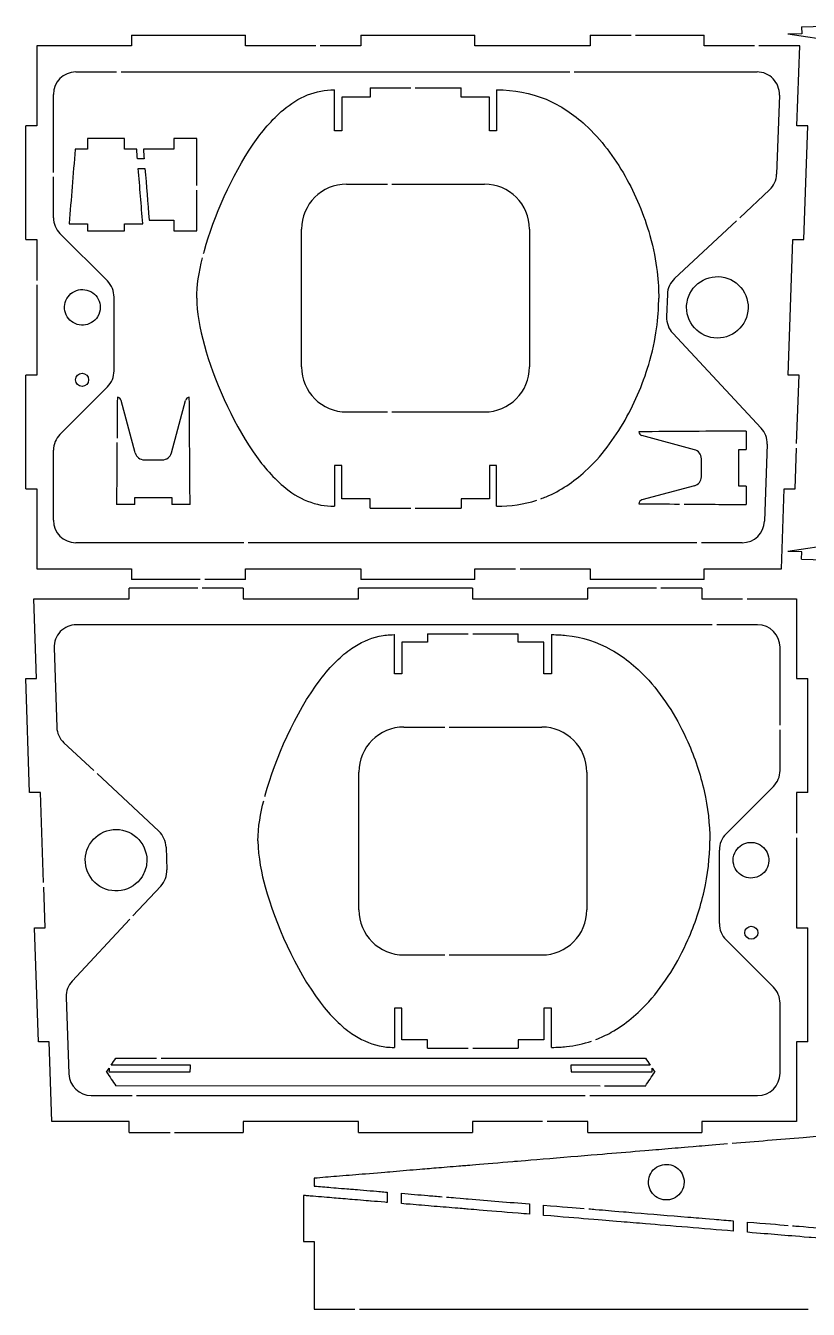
# Model space of a CAD drawing. Header units: millimetres. Extents: x 4 to 590, y -296 to -4.
# Drawn here: x 3.9 to 176.7, y -296.1 to -12.8 of the extents above; entities that cross this region are included whole.
import ezdxf

# ---------------------------------------------------------------- set-up
doc = ezdxf.new("R2010")
doc.units = ezdxf.units.MM
doc.layers.get('0').update_dxf_attribs({"linetype": 'CONTINUOUS'})

msp = doc.modelspace()

# ---------------------------------------------------------------- linework, layer by layer
for p, q in [((175.15, -13.03), (184.15, -12.8)), ((175.15, -13.03), (175.19, -14.62)), ((27.33, -14.89), (52.45, -14.89)), ((27.33, -14.89), (27.33, -17.27)), ((52.45, -17.27), (52.45, -14.89)), ((77.94, -14.89), (103.06, -14.89)), ((77.94, -14.89), (77.94, -17.27)), ((103.06, -17.27), (103.06, -14.89)), ((128.55, -14.89), (128.55, -17.27)), ((128.55, -14.89), (137.55, -14.89)), ((138.55, -14.89), (153.67, -14.89)), ((153.67, -17.27), (153.67, -14.89)), ((175.19, -14.62), (172.12, -14.69)), ((197.94, -18.56), (172.12, -14.69)), ((27.33, -17.27), (6.39, -17.27)), ((6.39, -17.27), (6.39, -34.89)), ((67.94, -17.27), (52.45, -17.27)), ((77.94, -17.27), (68.94, -17.27)), ((128.55, -17.27), (103.06, -17.27)), ((164.77, -17.27), (153.67, -17.27)), ((174.77, -17.27), (165.77, -17.27)), ((174.15, -34.89), (174.77, -17.27)), ((15, -23.01), (24, -23.01)), ((25, -23.01), (124, -23.01)), ((125, -23.01), (165.34, -23.01)), ((10.06, -45.17), (10.06, -27.95)), ((72.1, -35.98), (72.1, -26.95)), ((79.93, -26.54), (79.93, -28.58)), ((79.93, -26.54), (88.93, -26.54)), ((89.93, -26.54), (100.02, -26.54)), ((100.02, -28.58), (100.02, -26.54)), ((107.85, -26.95), (107.85, -35.98)), ((170.27, -28.12), (169.67, -45.59)), ((73.68, -28.58), (73.68, -35.98)), ((79.93, -28.58), (73.68, -28.58)), ((106.27, -28.58), (100.02, -28.58)), ((106.27, -35.98), (106.27, -28.58)), ((6.39, -34.89), (3.94, -34.89)), ((3.94, -60.01), (3.94, -34.89)), ((73.68, -35.98), (72.1, -35.98)), ((107.85, -35.98), (106.27, -35.98)), ((176.53, -34.89), (174.15, -34.89)), ((175.66, -60.01), (176.53, -34.89)), ((25.72, -37.67), (17.6, -37.67)), ((17.6, -37.67), (17.6, -40.05)), ((25.72, -40.05), (25.72, -37.67)), ((41.72, -37.67), (36.6, -37.67)), ((36.6, -37.67), (36.6, -40.05)), ((41.72, -48.1), (41.72, -37.67)), ((17.6, -40.05), (14.88, -40.05)), ((28.43, -40.05), (25.72, -40.05)), ((30.09, -42.19), (28.62, -42.19)), ((36.6, -40.05), (29.91, -40.05)), ((28.79, -44.31), (30.27, -44.31)), ((10.06, -55.17), (10.06, -46.17)), ((74.77, -47.76), (83.77, -47.76)), ((84.77, -47.76), (105.18, -47.76)), ((41.72, -58.1), (41.72, -49.1)), ((168.1, -49.03), (161.52, -55.17)), ((13.55, -56.51), (17.6, -56.51)), ((17.6, -56.51), (17.6, -58.1)), ((25.72, -56.51), (29.76, -56.51)), ((25.72, -58.1), (25.72, -56.51)), ((31.17, -55.71), (36.6, -55.71)), ((36.6, -55.71), (36.6, -58.1)), ((160.78, -55.85), (147.16, -68.56)), ((21.97, -69.13), (11.51, -58.67)), ((17.6, -58.1), (25.72, -58.1)), ((36.6, -58.1), (41.72, -58.1)), ((64.83, -88.1), (64.83, -57.7)), ((115.12, -57.7), (115.12, -88.1)), ((3.94, -60.01), (6.39, -60.01)), ((6.39, -60.01), (6.39, -69.01)), ((172.23, -89.89), (173.27, -60.01)), ((173.27, -60.01), (175.66, -60.01)), ((6.39, -70.01), (6.39, -89.89)), ((23.45, -88.95), (23.45, -72.71)), ((145.55, -72.08), (145.38, -77.05)), ((146.74, -80.68), (166.26, -101.61)), ((6.39, -89.89), (3.94, -89.89)), ((3.94, -115.01), (3.94, -89.89)), ((174.61, -89.89), (172.23, -89.89)), ((174.08, -105.01), (174.61, -89.89)), ((11.51, -102.99), (21.97, -92.53)), ((28.12, -107.07), (25.02, -95.5)), ((36.1, -107.07), (39.2, -95.5)), ((74.77, -98.04), (83.77, -98.04)), ((84.77, -98.04), (105.18, -98.04)), ((151.52, -106.36), (139.95, -103.26)), ((162.93, -102.24), (162.93, -106.29)), ((10.06, -121.95), (10.06, -106.48)), ((161.34, -114.41), (161.34, -106.29)), ((161.34, -106.29), (162.93, -106.29)), ((167.59, -105.15), (167, -122.12)), ((173.73, -115.01), (174.05, -106.01)), ((30.11, -108.6), (34.11, -108.6)), ((73.68, -109.82), (72.1, -109.82)), ((72.1, -109.82), (72.1, -118.86)), ((73.68, -117.22), (73.68, -109.82)), ((107.85, -109.82), (106.27, -109.82)), ((106.27, -109.82), (106.27, -117.22)), ((107.85, -118.86), (107.85, -109.82)), ((153.05, -112.35), (153.05, -108.35)), ((3.94, -115.01), (6.39, -115.01)), ((6.39, -115.01), (6.39, -132.63)), ((151.52, -114.34), (139.95, -117.44)), ((162.93, -114.41), (161.34, -114.41)), ((162.93, -114.41), (162.93, -118.47)), ((170.73, -132.63), (171.35, -115.01)), ((171.35, -115.01), (173.73, -115.01)), ((28.05, -118.48), (23.99, -118.48)), ((28.05, -116.89), (36.17, -116.89)), ((28.05, -118.48), (28.05, -116.89)), ((36.17, -116.89), (36.17, -118.48)), ((40.22, -118.48), (36.17, -118.48)), ((79.93, -117.22), (73.68, -117.22)), ((79.93, -119.27), (79.93, -117.22)), ((106.27, -117.22), (100.02, -117.22)), ((100.02, -117.22), (100.02, -119.27)), ((79.93, -119.27), (88.93, -119.27)), ((89.93, -119.27), (100.02, -119.27)), ((52.06, -126.89), (15, -126.89)), ((152.06, -126.89), (53.06, -126.89)), ((162.06, -126.89), (153.06, -126.89)), ((188.05, -126.46), (172.12, -128.84)), ((175.19, -128.92), (172.12, -128.84)), ((175.15, -130.51), (175.19, -128.92)), ((6.39, -132.63), (27.33, -132.63)), ((27.33, -132.63), (27.33, -135.01)), ((52.45, -135.01), (52.45, -132.63)), ((52.45, -132.63), (77.94, -132.63)), ((77.94, -132.63), (77.94, -135.01)), ((103.06, -135.01), (103.06, -132.63)), ((103.06, -132.63), (112.06, -132.63)), ((113.06, -132.63), (128.55, -132.63)), ((128.55, -132.63), (128.55, -135.01)), ((153.67, -135.01), (153.67, -132.63)), ((153.67, -132.63), (170.73, -132.63)), ((175.15, -130.51), (212.36, -131.47)), ((42.45, -135.01), (27.33, -135.01)), ((52.45, -135.01), (43.45, -135.01)), ((103.06, -135.01), (77.94, -135.01)), ((153.67, -135.01), (128.55, -135.01)), ((26.8, -139.27), (26.8, -136.89)), ((41.92, -136.89), (26.8, -136.89)), ((51.92, -136.89), (42.92, -136.89)), ((51.92, -136.89), (51.92, -139.27)), ((77.41, -139.27), (77.41, -136.89)), ((102.53, -136.89), (77.41, -136.89)), ((102.53, -136.89), (102.53, -139.27)), ((128.02, -139.27), (128.02, -136.89)), ((143.14, -136.89), (128.02, -136.89)), ((153.14, -136.89), (144.14, -136.89)), ((153.14, -136.89), (153.14, -139.27)), ((6.32, -156.89), (5.71, -139.27)), ((5.71, -139.27), (26.8, -139.27)), ((51.92, -139.27), (77.41, -139.27)), ((102.53, -139.27), (128.02, -139.27)), ((153.14, -139.27), (162.14, -139.27)), ((163.14, -139.27), (174.08, -139.27)), ((174.08, -139.27), (174.08, -156.89)), ((155.47, -145.01), (15.14, -145.01)), ((85.3, -155.83), (85.3, -147.18)), ((92.62, -146.97), (92.62, -148.81)), ((112.63, -148.81), (112.63, -146.97)), ((119.96, -147.18), (119.96, -155.83)), ((165.47, -145.01), (156.47, -145.01)), ((10.2, -150.12), (10.81, -167.59)), ((92.62, -148.81), (86.95, -148.81)), ((86.95, -148.81), (86.95, -155.83)), ((118.31, -148.81), (112.63, -148.81)), ((118.31, -155.83), (118.31, -148.81)), ((170.41, -167.17), (170.41, -149.95)), ((4.82, -182.01), (3.94, -156.89)), ((3.94, -156.89), (6.32, -156.89)), ((86.95, -155.83), (85.3, -155.83)), ((119.96, -155.83), (118.31, -155.83)), ((174.08, -156.89), (176.53, -156.89)), ((176.53, -182.01), (176.53, -156.89)), ((87.42, -167.57), (96.42, -167.57)), ((97.42, -167.57), (117.83, -167.57)), ((170.41, -177.17), (170.41, -168.17)), ((12.38, -171.03), (18.96, -177.17)), ((19.69, -177.85), (33.31, -190.56)), ((77.48, -207.92), (77.48, -177.51)), ((127.77, -177.51), (127.77, -207.92)), ((158.5, -191.13), (168.97, -180.67)), ((7.2, -182.01), (4.82, -182.01)), ((7.9, -201.9), (7.2, -182.01)), ((176.53, -182.01), (174.08, -182.01)), ((174.08, -182.01), (174.08, -191.01)), ((174.08, -192.01), (174.08, -211.89)), ((34.92, -194.08), (35.09, -199.05)), ((157.02, -210.95), (157.02, -194.71)), ((8.25, -211.89), (7.93, -202.9)), ((33.74, -202.68), (27.6, -209.26)), ((6.74, -237.01), (5.86, -211.89)), ((5.86, -211.89), (8.25, -211.89)), ((26.92, -209.99), (14.21, -223.61)), ((174.08, -211.89), (176.53, -211.89)), ((176.53, -237.01), (176.53, -211.89)), ((168.97, -224.99), (158.5, -214.53)), ((87.42, -217.86), (96.42, -217.86)), ((97.42, -217.86), (117.83, -217.86)), ((12.89, -227.15), (13.48, -244.12)), ((170.41, -243.95), (170.41, -228.48)), ((85.3, -229.6), (85.3, -238.25)), ((86.95, -229.6), (85.3, -229.6)), ((86.95, -236.62), (86.95, -229.6)), ((118.31, -229.6), (118.31, -236.62)), ((119.96, -229.6), (118.31, -229.6)), ((119.96, -238.25), (119.96, -229.6)), ((9.12, -237.01), (6.74, -237.01)), ((9.74, -254.63), (9.12, -237.01)), ((92.62, -236.62), (86.95, -236.62)), ((92.62, -238.46), (92.62, -236.62)), ((112.63, -236.62), (112.63, -238.46)), ((118.31, -236.62), (112.63, -236.62)), ((176.53, -237.01), (174.08, -237.01)), ((174.08, -237.01), (174.08, -254.63)), ((23.84, -240.61), (32.84, -240.61)), ((33.84, -240.61), (140.71, -240.62)), ((21.8, -243.69), (22.38, -242.83)), ((40.34, -242.16), (22.82, -242.15)), ((141.74, -242.16), (124.22, -242.16)), ((142.18, -242.83), (142.75, -243.7)), ((22.32, -243.63), (40.24, -243.63)), ((124.32, -243.64), (142.23, -243.64)), ((18.42, -248.89), (27.42, -248.89)), ((130.71, -246.78), (23.84, -246.77)), ((28.42, -248.89), (127.42, -248.89)), ((128.42, -248.89), (165.47, -248.89)), ((140.71, -246.78), (131.71, -246.78)), ((26.8, -254.63), (9.74, -254.63)), ((26.8, -257.01), (26.8, -254.63)), ((77.41, -254.63), (51.92, -254.63)), ((51.92, -254.63), (51.92, -257.01)), ((77.41, -257.01), (77.41, -254.63)), ((118.02, -254.63), (102.53, -254.63)), ((102.53, -254.63), (102.53, -257.01)), ((128.02, -254.63), (119.02, -254.63)), ((128.02, -257.01), (128.02, -254.63)), ((174.08, -254.63), (153.14, -254.63)), ((153.14, -254.63), (153.14, -257.01)), ((26.8, -257.01), (35.8, -257.01)), ((36.8, -257.01), (51.92, -257.01)), ((77.41, -257.01), (102.53, -257.01)), ((128.02, -257.01), (153.14, -257.01)), ((67.61, -267.14), (67.61, -268.86)), ((65.23, -270.94), (65.23, -281.06)), ((83.73, -270.2), (83.73, -272.47)), ((86.86, -272.73), (86.86, -270.46)), ((115.1, -272.8), (115.1, -275.07)), ((118.22, -275.33), (118.22, -273.06)), ((160.09, -276.53), (160.09, -278.8)), ((163.21, -279.06), (163.21, -276.79)), ((65.23, -281.06), (67.61, -281.06)), ((67.61, -281.06), (67.61, -296.06)), ((67.61, -296.06), (76.61, -296.06)), ((77.61, -296.06), (176.61, -296.06))]:
    msp.add_line(p, q)
for centre in [(16.39, -90.95), (164.08, -212.95)]:
    msp.add_circle(centre, 1.44)
for centre, radius, start, end in [((15, -27.95), 4.94, 90, 180), ((165.34, -27.95), 4.94, -1.9981, 90), ((74.77, -57.7), 9.94, 90, 180), ((105.18, -57.7), 9.94, 0, 90), ((164.73, -45.42), 4.94, 313.0019, 358.0019), ((15, -55.17), 4.94, 180, 225), ((18.39, -72.71), 5.06, 0, 45), ((150.61, -72.26), 5.06, 133.0019, 178.0019), ((150.44, -77.22), 5.06, 178.0019, 223.0019), ((18.39, -88.95), 5.06, -45, 0), ((74.77, -88.1), 9.94, 180, 270), ((105.18, -88.1), 9.94, -90, 0), ((24.11, -95.74), 0.94, 15, 86.3685), ((40.11, -95.74), 0.94, 93.6315, 165), ((162.65, -104.98), 4.94, -1.9981, 43.0019), ((15, -106.48), 4.94, 135, 180), ((140.19, -102.35), 0.94, 183.6315, 255), ((30.11, -106.54), 2.06, 195, 270), ((34.11, -106.54), 2.06, 270, 345), ((150.99, -108.35), 2.06, 0, 75), ((150.99, -112.35), 2.06, -75, 0), ((140.19, -118.35), 0.94, 105, 176.3685), ((15, -121.95), 4.94, 180, 270), ((162.06, -121.95), 4.94, 270, 358.0019), ((15.14, -149.95), 4.94, 90, 181.9981), ((165.47, -149.95), 4.94, 0, 90), ((15.74, -167.42), 4.94, 181.9981, 226.9981), ((87.42, -177.51), 9.94, 90, 180), ((117.83, -177.51), 9.94, 0, 90), ((165.47, -177.17), 4.94, -45, 0), ((29.86, -194.26), 5.06, 1.9981, 46.9981), ((162.08, -194.71), 5.06, 135, 180), ((30.04, -199.22), 5.06, -43.0019, 1.9981), ((87.42, -207.92), 9.94, 180, 270), ((117.83, -207.92), 9.94, -90, 0), ((162.08, -210.95), 5.06, 180, 225), ((17.82, -226.98), 4.94, 136.9981, 181.9981), ((165.47, -228.48), 4.94, 0, 45), ((18.42, -243.95), 4.94, 181.9981, 270), ((165.47, -243.95), 4.94, -90, 0)]:
    msp.add_arc(centre, radius, start, end)
for points, knots in [([(43.21, -63.05), (43.27, -62.84), (43.32, -62.64), (43.38, -62.44), (45.44, -55.01), (49.37, -45.88), (54.14, -38.96), (56.02, -36.22), (58.26, -33.5), (60.83, -31.36), (62.43, -30.02), (64.21, -28.87), (66.15, -28.09), (68.05, -27.33), (70, -26.95), (72.05, -26.95), (72.06, -26.95), (72.08, -26.95), (72.1, -26.95)], [0.873245, 0.873245, 0.873245, 0.873245, 0.92216, 0.92216, 0.92216, 2.703611, 2.703611, 2.703611, 3.408417, 3.408417, 3.408417, 3.849759, 3.849759, 3.849759, 4.279172, 4.279172, 4.279172, 4.283131, 4.283131, 4.283131, 4.283131]), ([(107.85, -26.95), (107.87, -26.95), (107.88, -26.95), (107.9, -26.95), (111.68, -26.95), (115.3, -27.59), (118.78, -29.05), (122, -30.4), (124.87, -32.34), (127.44, -34.69), (130.94, -37.89), (133.87, -41.86), (136.21, -45.97), (138.53, -50.06), (140.41, -54.55), (141.68, -59.1), (143.33, -64.98), (143.64, -69.71), (143.64, -72.9)], [-0.005632, -0.005632, -0.005632, -0.005632, 0, 0, 0, 1.131398, 1.131398, 1.131398, 2.176563, 2.176563, 2.176563, 3.601769, 3.601769, 3.601769, 5.017357, 5.017357, 5.017357, 6.848451, 6.848451, 6.848451, 6.848451]), ([(14.88, -40.05), (14.87, -40.06), (14.87, -40.08), (14.87, -40.1), (14.4, -45.64), (13.96, -51.05), (13.55, -56.44), (13.55, -56.47), (13.55, -56.49), (13.55, -56.51)], [0.28405, 0.28405, 0.28405, 0.28405, 0.289609, 0.289609, 0.289609, 1.97252, 1.97252, 1.97252, 1.979237, 1.979237, 1.979237, 1.979237]), ([(28.62, -42.19), (28.56, -41.5), (28.5, -40.8), (28.44, -40.1), (28.44, -40.08), (28.44, -40.06), (28.43, -40.05)], [0.1295728, 0.1295728, 0.1295728, 0.1295728, 0.3394281, 0.3394281, 0.3394281, 0.3449382, 0.3449382, 0.3449382, 0.3449382]), ([(29.91, -40.05), (29.91, -40.07), (29.91, -40.09), (29.92, -40.11), (29.97, -40.81), (30.03, -41.5), (30.09, -42.19)], [0.2823099, 0.2823099, 0.2823099, 0.2823099, 0.2888656, 0.2888656, 0.2888656, 0.4989335, 0.4989335, 0.4989335, 0.4989335]), ([(29.76, -56.51), (29.76, -56.49), (29.76, -56.47), (29.76, -56.44), (29.46, -52.48), (29.13, -48.41), (28.79, -44.31)], [0.202164, 0.202164, 0.202164, 0.202164, 0.208572, 0.208572, 0.208572, 1.388926, 1.388926, 1.388926, 1.388926]), ([(30.27, -44.31), (30.58, -48.1), (30.88, -51.87), (31.17, -55.66), (31.17, -55.68), (31.17, -55.7), (31.17, -55.71)], [0.068884, 0.068884, 0.068884, 0.068884, 1.209428, 1.209428, 1.209428, 1.214981, 1.214981, 1.214981, 1.214981]), ([(149.79, -74.95), (149.79, -76.84), (150.63, -78.72), (152.03, -79.99), (153.43, -81.25), (155.37, -81.89), (157.25, -81.71), (159.12, -81.53), (160.9, -80.53), (162.02, -79.03), (163.15, -77.53), (163.61, -75.55), (163.27, -73.71), (162.93, -71.86), (161.77, -70.17), (160.16, -69.17), (158.56, -68.19), (156.55, -67.91), (154.74, -68.42), (152.93, -68.93), (151.35, -70.23), (150.51, -71.91), (150.04, -72.85), (149.79, -73.9), (149.79, -74.95)], [-3.141593, -3.141593, -3.141593, -3.141593, -2.305987, -2.305987, -2.305987, -1.473551, -1.473551, -1.473551, -0.643924, -0.643924, -0.643924, 0.183349, 0.183349, 0.183349, 1.017492, 1.017492, 1.017492, 1.846111, 1.846111, 1.846111, 2.677523, 2.677523, 2.677523, 3.141593, 3.141593, 3.141593, 3.141593]), ([(20.4, -74.95), (20.4, -73.69), (19.76, -72.45), (18.73, -71.73), (17.7, -71.01), (16.33, -70.82), (15.14, -71.24), (13.97, -71.65), (13.02, -72.66), (12.67, -73.86), (12.32, -75.07), (12.6, -76.44), (13.39, -77.42), (14.18, -78.4), (15.45, -78.96), (16.69, -78.88), (17.95, -78.81), (19.15, -78.09), (19.81, -77.03), (20.2, -76.41), (20.4, -75.68), (20.4, -74.95)], [-3.141593, -3.141593, -3.141593, -3.141593, -2.18419, -2.18419, -2.18419, -1.230934, -1.230934, -1.230934, -0.281228, -0.281228, -0.281228, 0.678962, 0.678962, 0.678962, 1.630661, 1.630661, 1.630661, 2.586937, 2.586937, 2.586937, 3.141593, 3.141593, 3.141593, 3.141593]), ([(41.69, -72.9), (41.69, -75.98), (42.31, -79.52), (43.38, -83.37), (45.44, -90.79), (49.37, -99.92), (54.14, -106.84), (56.02, -109.58), (58.26, -112.31), (60.83, -114.45), (62.43, -115.79), (64.21, -116.93), (66.15, -117.71), (68.05, -118.47), (70, -118.86), (72.05, -118.86), (72.06, -118.86), (72.08, -118.86), (72.1, -118.86)], [0, 0, 0, 0, 0.92216, 0.92216, 0.92216, 2.703611, 2.703611, 2.703611, 3.408417, 3.408417, 3.408417, 3.849759, 3.849759, 3.849759, 4.279172, 4.279172, 4.279172, 4.283131, 4.283131, 4.283131, 4.283131]), ([(117.65, -117.19), (118.03, -117.06), (118.41, -116.91), (118.78, -116.75), (122, -115.41), (124.87, -113.46), (127.44, -111.12), (130.94, -107.91), (133.87, -103.95), (136.21, -99.83), (138.53, -95.74), (140.41, -91.25), (141.68, -86.7), (143.33, -80.82), (143.64, -76.1), (143.64, -72.9)], [1.009875, 1.009875, 1.009875, 1.009875, 1.131398, 1.131398, 1.131398, 2.176563, 2.176563, 2.176563, 3.601769, 3.601769, 3.601769, 5.017357, 5.017357, 5.017357, 6.848451, 6.848451, 6.848451, 6.848451]), ([(107.85, -118.86), (107.87, -118.86), (107.88, -118.86), (107.9, -118.86), (110.94, -118.86), (113.87, -118.44), (116.71, -117.52)], [-0.0056323, -0.0056323, -0.0056323, -0.0056323, 0, 0, 0, 0.90872, 0.90872, 0.90872, 0.90872]), ([(56.74, -182.86), (56.76, -182.77), (56.79, -182.67), (56.81, -182.58), (59, -174.59), (63.44, -164.36), (68.91, -157.16), (71.33, -153.97), (73.65, -151.77), (75.87, -150.24), (77.74, -148.96), (79.77, -148), (81.98, -147.53), (83.19, -147.27), (83.95, -147.18), (85.28, -147.18), (85.28, -147.18), (85.29, -147.18), (85.3, -147.18)], [1.032348, 1.032348, 1.032348, 1.032348, 1.068085, 1.068085, 1.068085, 4.112293, 4.112293, 4.112293, 5.462056, 5.462056, 5.462056, 6.594879, 6.594879, 6.594879, 7.210525, 7.210525, 7.210525, 7.213674, 7.213674, 7.213674, 7.213674]), ([(92.62, -146.97), (92.63, -146.97), (92.63, -146.97), (92.64, -146.97), (95.67, -146.97), (98.62, -146.97), (101.62, -146.97)], [0.042548, 0.042548, 0.042548, 0.042548, 0.0445708, 0.0445708, 0.0445708, 0.9459225, 0.9459225, 0.9459225, 0.9459225]), ([(102.62, -146.97), (102.65, -146.97), (102.68, -146.97), (102.7, -146.97), (106.02, -146.97), (109.32, -146.97), (112.61, -146.97), (112.62, -146.97), (112.63, -146.97), (112.63, -146.97)], [1.0457033, 1.0457033, 1.0457033, 1.0457033, 1.0540445, 1.0540445, 1.0540445, 2.042653, 2.042653, 2.042653, 2.0446917, 2.0446917, 2.0446917, 2.0446917]), ([(119.96, -147.18), (119.96, -147.18), (119.97, -147.18), (119.98, -147.18), (121.42, -147.18), (122.09, -147.22), (123.26, -147.35), (126.79, -147.74), (130.07, -148.78), (133.17, -150.5), (136.3, -152.25), (139.05, -154.59), (141.45, -157.25), (145, -161.21), (147.91, -166.01), (150.07, -170.86), (151.6, -174.31), (152.83, -177.96), (153.66, -181.65), (154.48, -185.28), (154.92, -188.97), (154.92, -192.71)], [10.73866, 10.73866, 10.73866, 10.73866, 10.742664, 10.742664, 10.742664, 11.594333, 11.594333, 11.594333, 14.177581, 14.177581, 14.177581, 16.795163, 16.795163, 16.795163, 20.682298, 20.682298, 20.682298, 23.441198, 23.441198, 23.441198, 26.157611, 26.157611, 26.157611, 26.157611]), ([(30.68, -196.95), (30.68, -195.06), (29.85, -193.18), (28.44, -191.91), (27.04, -190.65), (25.1, -190.01), (23.22, -190.19), (21.35, -190.37), (19.58, -191.37), (18.45, -192.87), (17.32, -194.37), (16.86, -196.35), (17.2, -198.19), (17.55, -200.04), (18.71, -201.73), (20.31, -202.73), (21.91, -203.71), (23.93, -203.99), (25.73, -203.48), (27.54, -202.97), (29.12, -201.67), (29.96, -199.99), (30.43, -199.05), (30.68, -198), (30.68, -196.95)], [-3.141593, -3.141593, -3.141593, -3.141593, -2.305987, -2.305987, -2.305987, -1.473551, -1.473551, -1.473551, -0.643924, -0.643924, -0.643924, 0.183349, 0.183349, 0.183349, 1.017492, 1.017492, 1.017492, 1.846111, 1.846111, 1.846111, 2.677523, 2.677523, 2.677523, 3.141593, 3.141593, 3.141593, 3.141593]), ([(55.2, -192.71), (55.2, -196.28), (56.05, -200.05), (56.81, -202.85), (59, -210.84), (63.44, -221.07), (68.91, -228.27), (71.33, -231.46), (73.65, -233.66), (75.87, -235.19), (77.74, -236.47), (79.77, -237.42), (81.98, -237.9), (83.19, -238.16), (83.95, -238.25), (85.28, -238.25), (85.28, -238.25), (85.29, -238.25), (85.3, -238.25)], [0, 0, 0, 0, 1.068085, 1.068085, 1.068085, 4.112293, 4.112293, 4.112293, 5.462056, 5.462056, 5.462056, 6.594879, 6.594879, 6.594879, 7.210525, 7.210525, 7.210525, 7.213674, 7.213674, 7.213674, 7.213674]), ([(129.75, -236.52), (130.91, -236.08), (132.05, -235.55), (133.17, -234.93), (136.3, -233.18), (139.05, -230.83), (141.45, -228.17), (145, -224.22), (147.91, -219.42), (150.07, -214.56), (151.6, -211.12), (152.83, -207.47), (153.66, -203.78), (154.48, -200.15), (154.92, -196.46), (154.92, -192.71)], [13.247654, 13.247654, 13.247654, 13.247654, 14.177581, 14.177581, 14.177581, 16.795163, 16.795163, 16.795163, 20.682298, 20.682298, 20.682298, 23.441198, 23.441198, 23.441198, 26.157611, 26.157611, 26.157611, 26.157611]), ([(160.07, -196.95), (160.07, -198.21), (160.71, -199.45), (161.74, -200.17), (162.77, -200.89), (164.15, -201.08), (165.33, -200.66), (166.51, -200.25), (167.46, -199.24), (167.8, -198.04), (168.15, -196.83), (167.88, -195.46), (167.08, -194.48), (166.3, -193.5), (165.03, -192.94), (163.78, -193.02), (162.52, -193.09), (161.32, -193.81), (160.66, -194.88), (160.28, -195.49), (160.07, -196.22), (160.07, -196.95)], [-3.141593, -3.141593, -3.141593, -3.141593, -2.18419, -2.18419, -2.18419, -1.230934, -1.230934, -1.230934, -0.281228, -0.281228, -0.281228, 0.678962, 0.678962, 0.678962, 1.630661, 1.630661, 1.630661, 2.586937, 2.586937, 2.586937, 3.141593, 3.141593, 3.141593, 3.141593]), ([(119.96, -238.25), (119.96, -238.25), (119.97, -238.25), (119.98, -238.25), (121.42, -238.25), (122.09, -238.2), (123.26, -238.08), (125.18, -237.86), (127.02, -237.46), (128.81, -236.86)], [10.73866, 10.73866, 10.73866, 10.73866, 10.742664, 10.742664, 10.742664, 11.594333, 11.594333, 11.594333, 12.998939, 12.998939, 12.998939, 12.998939]), ([(92.62, -238.46), (92.63, -238.46), (92.63, -238.46), (92.64, -238.46), (95.67, -238.46), (98.62, -238.46), (101.62, -238.46)], [0.042548, 0.042548, 0.042548, 0.042548, 0.0445708, 0.0445708, 0.0445708, 0.9459225, 0.9459225, 0.9459225, 0.9459225]), ([(102.62, -238.46), (102.65, -238.46), (102.68, -238.46), (102.7, -238.46), (106.02, -238.46), (109.32, -238.46), (112.61, -238.46), (112.62, -238.46), (112.63, -238.46), (112.63, -238.46)], [1.0457033, 1.0457033, 1.0457033, 1.0457033, 1.0540445, 1.0540445, 1.0540445, 2.042653, 2.042653, 2.042653, 2.0446917, 2.0446917, 2.0446917, 2.0446917]), ([(22.38, -242.83), (22.37, -242.9), (22.37, -242.98), (22.36, -243.05), (22.35, -243.25), (22.34, -243.44), (22.32, -243.63)], [-19.8089586, -19.8089586, -19.8089586, -19.8089586, -19.78790527, -19.78790527, -19.78790527, -19.73357432, -19.73357432, -19.73357432, -19.73357432]), ([(142.23, -243.64), (142.22, -243.44), (142.21, -243.25), (142.2, -243.06), (142.19, -242.98), (142.19, -242.91), (142.18, -242.83)], [19.73357432, 19.73357432, 19.73357432, 19.73357432, 19.78790527, 19.78790527, 19.78790527, 19.8089586, 19.8089586, 19.8089586, 19.8089586]), ([(258.51, -251.59), (256.76, -251.72), (254.96, -251.85), (253.17, -251.98), (249.44, -252.25), (245.63, -252.54), (241.68, -252.84), (237.38, -253.17), (232.92, -253.51), (229.16, -253.81), (226.36, -254.03), (223.44, -254.26), (220.81, -254.47), (217.29, -254.75), (213.38, -255.07), (209.59, -255.38), (206.14, -255.66), (202.89, -255.92), (199.39, -256.21), (196.14, -256.48), (192.79, -256.76), (189.26, -257.05), (187.79, -257.17), (186.32, -257.29), (184.85, -257.42), (183.67, -257.51), (182.78, -257.59), (181.45, -257.7), (179.48, -257.86), (177.5, -258.03), (175.52, -258.19), (170.29, -258.62), (165.06, -259.06), (159.82, -259.49)], [1.1939876, 1.1939876, 1.1939876, 1.1939876, 1.2093322, 1.2093322, 1.2093322, 1.241284, 1.241284, 1.241284, 1.2760671, 1.2760671, 1.2760671, 1.3019966, 1.3019966, 1.3019966, 1.336719, 1.336719, 1.336719, 1.3683773, 1.3683773, 1.3683773, 1.3977674, 1.3977674, 1.3977674, 1.4099668, 1.4099668, 1.4099668, 1.4197023, 1.4197023, 1.4197023, 1.4342651, 1.4342651, 1.4342651, 1.4727644, 1.4727644, 1.4727644, 1.4727644]), ([(158.83, -259.57), (156.59, -259.76), (154.05, -259.97), (152.57, -260.09), (148.61, -260.42), (148.13, -260.46), (145.71, -260.66), (143.65, -260.83), (142.55, -260.92), (139.5, -261.18), (136.75, -261.4), (134, -261.63), (131.25, -261.86), (125.21, -262.36), (112.78, -263.39), (111.47, -263.5), (108.55, -263.74), (105.39, -264), (103.25, -264.18), (101.06, -264.36), (100.89, -264.38), (99.52, -264.49), (97.95, -264.62), (95.91, -264.79), (94.54, -264.9), (93.1, -265.02), (92.14, -265.1), (90.22, -265.26), (88.23, -265.43), (86.25, -265.59), (84.27, -265.76), (83.3, -265.84), (80.05, -266.11), (78.19, -266.26), (76.3, -266.42), (74.41, -266.57), (72.52, -266.73), (70.9, -266.86), (69.28, -267), (67.67, -267.13), (67.65, -267.13), (67.63, -267.14), (67.61, -267.14)], [1.475189, 1.475189, 1.475189, 1.475189, 1.491226, 1.491226, 1.491226, 1.534232, 1.534232, 1.534232, 1.570628, 1.570628, 1.570628, 1.603498, 1.603498, 1.603498, 1.675619, 1.675619, 1.675619, 1.835238, 1.835238, 1.835238, 1.998642, 1.998642, 1.998642, 2.18484, 2.18484, 2.18484, 2.380137, 2.380137, 2.380137, 2.581529, 2.581529, 2.581529, 2.680361, 2.680361, 2.680361, 2.780756, 2.780756, 2.780756, 2.866628, 2.866628, 2.866628, 2.867593, 2.867593, 2.867593, 2.867593]), ([(149.26, -268), (149.26, -266.74), (148.61, -265.5), (147.58, -264.78), (146.56, -264.06), (145.18, -263.87), (144, -264.29), (142.82, -264.7), (141.87, -265.71), (141.53, -266.91), (141.18, -268.12), (141.46, -269.49), (142.25, -270.48), (143.03, -271.45), (144.3, -272.01), (145.55, -271.93), (146.81, -271.86), (148, -271.14), (148.67, -270.07), (149.05, -269.45), (149.26, -268.73), (149.26, -268)], [-3.141593, -3.141593, -3.141593, -3.141593, -2.184118, -2.184118, -2.184118, -1.230832, -1.230832, -1.230832, -0.281048, -0.281048, -0.281048, 0.679234, 0.679234, 0.679234, 1.630968, 1.630968, 1.630968, 2.587313, 2.587313, 2.587313, 3.141593, 3.141593, 3.141593, 3.141593]), ([(67.61, -268.86), (67.63, -268.86), (67.65, -268.87), (67.67, -268.87), (68.8, -268.96), (70.11, -269.07), (71.3, -269.17), (72.22, -269.24), (72.63, -269.28), (73.64, -269.36), (75.67, -269.53), (75.7, -269.53), (77.15, -269.65), (78.68, -269.78), (81.45, -270.01), (82.26, -270.08), (82.75, -270.12), (83.24, -270.16), (83.73, -270.2)], [0.0728147, 0.0728147, 0.0728147, 0.0728147, 0.0737291, 0.0737291, 0.0737291, 0.130703, 0.130703, 0.130703, 0.1750789, 0.1750789, 0.1750789, 0.2638618, 0.2638618, 0.2638618, 0.3579082, 0.3579082, 0.3579082, 0.4144774, 0.4144774, 0.4144774, 0.4144774]), ([(83.73, -272.47), (83.58, -272.46), (83.41, -272.44), (83.23, -272.43), (81.97, -272.32), (81.17, -272.26), (80.22, -272.18), (79.93, -272.15), (77.33, -271.94), (75.99, -271.83), (75.26, -271.77), (74.82, -271.73), (73.96, -271.66), (72.57, -271.54), (71.5, -271.46), (69.81, -271.32), (68.97, -271.25), (68.18, -271.18), (67.35, -271.11), (66.92, -271.08), (66.5, -271.04), (66.08, -271.01), (65.82, -270.98), (65.56, -270.96), (65.29, -270.94), (65.27, -270.94), (65.25, -270.94), (65.23, -270.94)], [1.82581077, 1.82581077, 1.82581077, 1.82581077, 1.8320216, 1.8320216, 1.8320216, 1.87505972, 1.87505972, 1.87505972, 1.8877084, 1.8877084, 1.8877084, 1.89453302, 1.89453302, 1.89453302, 1.9055538, 1.9055538, 1.9055538, 1.91102335, 1.91102335, 1.91102335, 1.91381921, 1.91381921, 1.91381921, 1.91555098, 1.91555098, 1.91555098, 1.91569268, 1.91569268, 1.91569268, 1.91569268]), ([(86.86, -270.46), (88.8, -270.62), (90.74, -270.78), (92.68, -270.95), (93.66, -271.03), (94.75, -271.12), (95.82, -271.21)], [0.5343859, 0.5343859, 0.5343859, 0.5343859, 0.7583543, 0.7583543, 0.7583543, 0.8707482, 0.8707482, 0.8707482, 0.8707482]), ([(96.82, -271.29), (97.53, -271.35), (98.22, -271.4), (98.86, -271.46), (100.28, -271.58), (100.98, -271.63), (101.61, -271.68), (106.11, -272.06), (110.6, -272.43), (115.1, -272.8)], [0.905573, 0.905573, 0.905573, 0.905573, 0.980936, 0.980936, 0.980936, 1.150295, 1.150295, 1.150295, 2.354108, 2.354108, 2.354108, 2.354108]), ([(115.1, -275.07), (114.32, -275.01), (113.45, -274.94), (112.65, -274.87), (109.23, -274.59), (106.19, -274.33), (104.04, -274.16), (103.38, -274.1), (102.4, -274.02), (101.59, -273.95), (100.77, -273.88), (100.02, -273.82), (98.01, -273.66), (96.39, -273.52), (94.48, -273.36), (92.83, -273.23), (90.43, -273.03), (89.98, -272.99), (86.86, -272.73)], [0.129951, 0.129951, 0.129951, 0.129951, 0.283704, 0.283704, 0.283704, 0.943588, 0.943588, 0.943588, 1.147112, 1.147112, 1.147112, 1.35383, 1.35383, 1.35383, 1.519643, 1.519643, 1.519643, 1.759051, 1.759051, 1.759051, 1.759051]), ([(128.19, -273.89), (128.68, -273.93), (129.18, -273.97), (129.72, -274.01), (131.98, -274.2), (132.9, -274.28), (135.84, -274.52), (136.69, -274.59), (137.39, -274.65), (138.36, -274.73), (142.02, -275.03), (145.94, -275.36), (150.09, -275.7), (151.85, -275.85), (152.9, -275.93), (155.87, -276.18), (157.28, -276.3), (158.69, -276.41), (160.09, -276.53)], [1.546615, 1.546615, 1.546615, 1.546615, 1.82787, 1.82787, 1.82787, 3.004205, 3.004205, 3.004205, 3.34269, 3.34269, 3.34269, 4.622609, 4.622609, 4.622609, 5.165904, 5.165904, 5.165904, 5.423997, 5.423997, 5.423997, 5.423997]), ([(160.09, -278.8), (156.73, -278.52), (153.36, -278.24), (149.99, -277.96), (146.52, -277.67), (143.55, -277.43), (140.74, -277.19), (138.94, -277.05), (137.14, -276.9), (135.34, -276.75), (132.47, -276.51), (131.55, -276.43), (128.14, -276.15), (125.18, -275.91), (122.79, -275.71), (118.22, -275.33)], [0.14577, 0.14577, 0.14577, 0.14577, 1.159844, 1.159844, 1.159844, 2.203553, 2.203553, 2.203553, 2.873091, 2.873091, 2.873091, 3.940745, 3.940745, 3.940745, 4.866586, 4.866586, 4.866586, 4.866586]), ([(236.84, -285.06), (235.17, -284.93), (233.54, -284.8), (231.98, -284.68), (226.83, -284.28), (221.89, -283.88), (217.17, -283.5), (212.34, -283.12), (208.05, -282.77), (202.59, -282.32), (200.85, -282.18), (199.08, -282.03), (197.34, -281.89), (194.07, -281.62), (190.7, -281.34), (187.51, -281.08), (183.69, -280.76), (177.52, -280.25), (176.81, -280.19), (170.93, -279.7), (168.96, -279.54), (163.21, -279.06)], [1.172187, 1.172187, 1.172187, 1.172187, 1.667348, 1.667348, 1.667348, 3.296372, 3.296372, 3.296372, 4.965269, 4.965269, 4.965269, 5.494235, 5.494235, 5.494235, 6.487435, 6.487435, 6.487435, 7.675796, 7.675796, 7.675796, 17.453017, 17.453017, 17.453017, 17.453017]), ([(173.18, -277.62), (173.69, -277.66), (174.17, -277.7), (174.63, -277.74), (176.98, -277.93), (181.32, -278.29), (181.8, -278.33), (187.53, -278.81), (193.26, -279.28), (198.99, -279.75), (208.98, -280.58), (216.2, -281.16), (224.43, -281.82), (225.71, -281.92), (227.4, -282.05), (229, -282.18), (232.35, -282.44), (235.65, -282.7), (238.73, -282.93), (240.57, -283.08), (242.2, -283.2), (243.92, -283.33), (244.89, -283.4), (245.85, -283.48), (246.81, -283.55)], [1.383836, 1.383836, 1.383836, 1.383836, 1.673006, 1.673006, 1.673006, 3.151436, 3.151436, 3.151436, 20.862453, 20.862453, 20.862453, 51.756316, 51.756316, 51.756316, 56.583943, 56.583943, 56.583943, 66.724293, 66.724293, 66.724293, 72.786409, 72.786409, 72.786409, 76.217785, 76.217785, 76.217785, 76.217785])]:
    msp.add_open_spline(points, degree=3, knots=knots)
for points in [[(41.69, -72.9), (41.69, -70.25), (42.15, -67.25), (42.96, -64.01)], [(24.17, -94.8), (24.15, -97.8), (24.12, -100.8), (24.1, -103.8)], [(40.22, -118.48), (40.16, -110.59), (40.11, -102.69), (40.05, -94.8)], [(24.09, -104.8), (24.06, -109.36), (24.03, -113.92), (23.99, -118.48)], [(162.93, -102.24), (155.04, -102.3), (147.15, -102.35), (139.26, -102.41)], [(139.26, -118.29), (142.26, -118.31), (145.26, -118.34), (148.26, -118.36)], [(149.26, -118.37), (153.81, -118.4), (158.37, -118.43), (162.93, -118.47)], [(55.2, -192.71), (55.2, -189.66), (55.82, -186.45), (56.48, -183.83)], [(22.82, -242.15), (23.16, -241.64), (23.5, -241.13), (23.84, -240.61)], [(140.71, -240.62), (141.06, -241.13), (141.4, -241.64), (141.74, -242.16)], [(40.24, -243.63), (40.27, -243.14), (40.31, -242.65), (40.34, -242.16)], [(124.22, -242.16), (124.25, -242.65), (124.28, -243.14), (124.32, -243.64)], [(21.8, -243.69), (22.48, -244.72), (23.16, -245.75), (23.84, -246.77)], [(140.71, -246.78), (141.39, -245.75), (142.07, -244.72), (142.75, -243.7)], [(118.22, -273.06), (122.63, -273.43), (124.9, -273.61), (127.19, -273.8)], [(163.21, -276.79), (167.12, -277.11), (169.93, -277.35), (172.18, -277.53)]]:
    msp.add_open_spline(points, degree=3)

doc.saveas('drawing.dxf')
